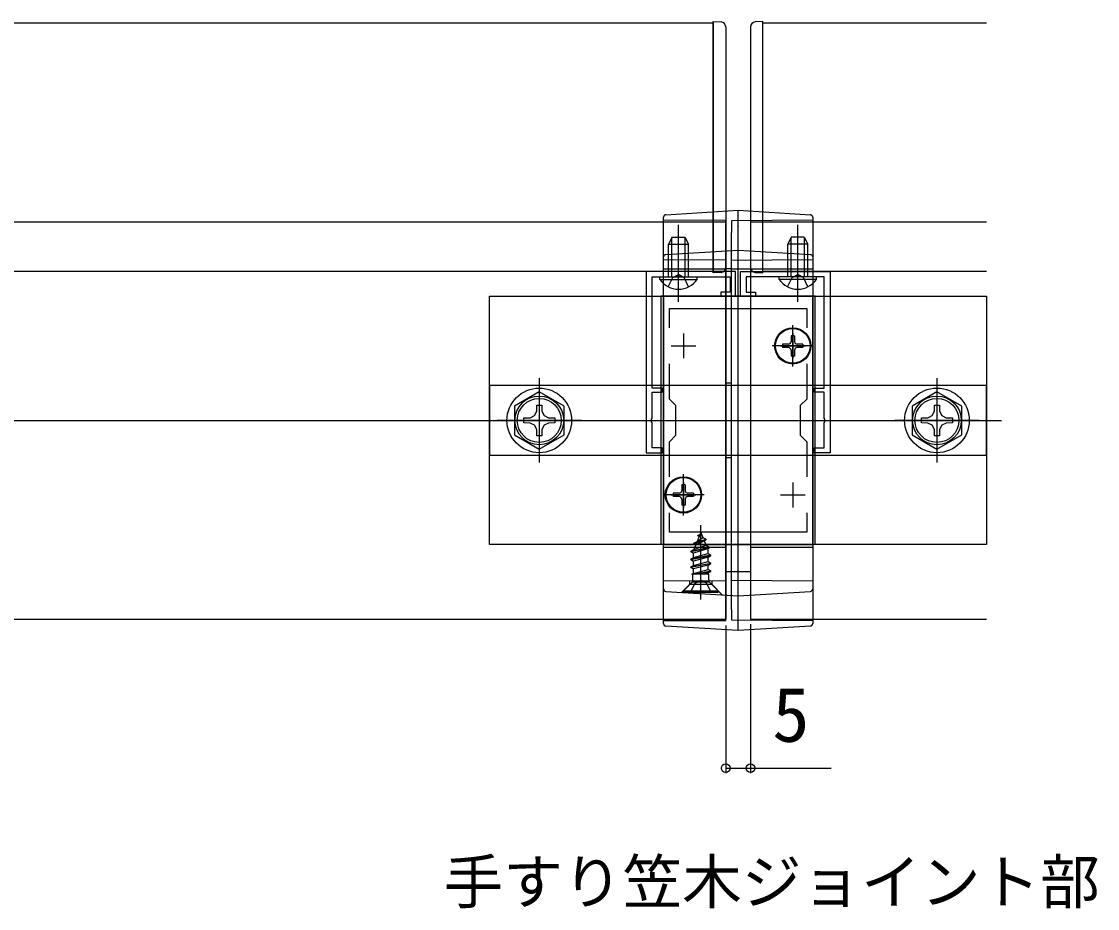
# Model space of a CAD drawing. Units: millimetres, scale not verified. Extents: x -875 to 875, y -1307 to 1299.
# Drawn here: x 335.8 to 552.3, y 407.5 to 586.1 of the extents above; entities that cross this region are included whole.
import ezdxf
from ezdxf.enums import TextEntityAlignment as Align

# ---------------------------------------------------------------- set-up
doc = ezdxf.new("R2010")
doc.units = ezdxf.units.MM
doc.header["$LTSCALE"] = 4
for name, color, linetype in [('0-2_USER1', 3, 'Continuous'), ('0-3_YKK_11', 7, 'Continuous'), ('0-4_YKK_12', 2, 'Continuous'), ('0-5_YKK_13', 4, 'Continuous'), ('0-6_YKK_D', 6, 'Continuous'), ('0-8_YSS_K', 3, 'Continuous')]:
    doc.layers.add(name, color=color, linetype=linetype)
doc.styles.add('ＭＳ ゴシック', font='')
doc.styles.get('ＭＳ ゴシック').set_extended_font_data('MS Gothic')

msp = doc.modelspace()

# ---------------------------------------------------------------- linework, layer by layer
at = {"layer": '0-3_YKK_11'}
for p, q in [((469, 523.253), (469, 518.253)), ((491, 523.253), (491, 518.253)), ((466.5, 520.753), (471.5, 520.753)), ((488.5, 520.753), (493.5, 520.753)), ((469, 493.253), (469, 488.253)), ((491, 493.253), (491, 488.253)), ((466.5, 490.753), (471.5, 490.753)), ((488.5, 490.753), (493.5, 490.753))]:
    msp.add_line(p, q, dxfattribs=at)
for points in [[(461.5, 535.753), (461.5, 499.253), (464.7, 499.253), (464.7, 500.253), (462.7, 500.253), (462.7, 505.295), (462.58, 505.478), (462.58, 506.028), (462.7, 506.211), (462.7, 511.453), (464.7, 511.453), (464.7, 512.253), (462.7, 512.253), (462.7, 534.653), (467.542, 534.653), (467.725, 534.773), (468.275, 534.773), (468.458, 534.653), (478.4, 534.653), (478.4, 531.553), (476.5, 531.553), (476.5, 530.753), (479.5, 530.753), (479.5, 535.753)], [(498.5, 535.753), (498.5, 499.253), (495.3, 499.253), (495.3, 500.253), (497.3, 500.253), (497.3, 505.295), (497.42, 505.478), (497.42, 506.028), (497.3, 506.211), (497.3, 511.453), (495.3, 511.453), (495.3, 512.253), (497.3, 512.253), (497.3, 534.653), (492.458, 534.653), (492.275, 534.773), (491.725, 534.773), (491.542, 534.653), (481.6, 534.653), (481.6, 531.553), (483.5, 531.553), (483.5, 530.753), (480.5, 530.753), (480.5, 535.753)], [(465, 530.753), (465, 480.753), (495, 480.753), (495, 530.753)]]:
    msp.add_lwpolyline(points, close=True, dxfattribs=at)
for points in [[(466.2, 524.386), (466.2, 528.253), (493.8, 528.253), (493.8, 524.386)], [(466.2, 494.386), (466.2, 501.453), (467.5, 502.753), (467.5, 508.753), (466.2, 510.053), (466.2, 517.12)], [(493.8, 517.12), (493.8, 510.053), (492.5, 508.753), (492.5, 502.753), (493.8, 501.453), (493.8, 494.386)], [(493.8, 487.12), (493.8, 483.253), (466.2, 483.253), (466.2, 487.12)]]:
    msp.add_lwpolyline(points, dxfattribs=at)
at = {"layer": '0-4_YKK_12'}
for p, q in [((477.5, 545.753), (477.5, 465.753)), ((482.5, 545.753), (482.5, 465.753)), ((480, 470.753), (480, 540.753))]:
    msp.add_line(p, q, dxfattribs=at)
for points in [[(0, 585.753), (475, 585.753), (475, 547.747)], [(475, 547.747), (475, 535.753), (39.011, 535.753), (0, 535.753), (0, 585.753)], [(530, 535.753), (485, 535.753), (485, 547.747), (485, 585.753), (530, 585.753)], [(125, 545.753), (465, 545.753), (477.5, 545.753)], [(482.5, 545.753), (495, 545.753), (530, 545.753)], [(125, 465.753), (465, 465.753), (477.5, 465.753)], [(482.5, 465.753), (495, 465.753), (530, 465.753)]]:
    msp.add_lwpolyline(points, dxfattribs=at)
at = {"layer": '0-5_YKK_13'}
for p, q in [((465.469, 547.164), (480, 548.053)), ((480, 548.053), (494.531, 547.164)), ((477.5, 546.01), (465, 546.053)), ((495, 546.053), (478.7, 545.911)), ((465, 467.382), (465, 543.831)), ((468, 529.653), (468, 545.153)), ((477.5, 467.589), (477.5, 543.676)), ((478.7, 467.687), (478.7, 543.578)), ((480, 544.759), (480, 544.715)), ((480, 466.446), (480, 544.715)), ((492, 529.653), (492, 545.153)), ((495, 543.831), (495, 467.382)), ((466.7, 542.653), (466, 541.253)), ((466.654, 534.653), (466.654, 542.562)), ((466.7, 542.653), (469.3, 542.653)), ((469.3, 542.653), (470, 541.253)), ((469.346, 534.653), (469.346, 542.562)), ((470, 534.653), (470, 541.253)), ((490.7, 542.653), (490, 541.253)), ((490, 534.653), (490, 541.253)), ((490.654, 534.653), (490.654, 542.562)), ((493.3, 542.653), (490.7, 542.653)), ((493.3, 542.653), (494, 541.253)), ((493.346, 534.653), (493.346, 542.562)), ((465.469, 539.164), (480, 540.053)), ((480, 540.053), (494.531, 539.164)), ((477.5, 538.01), (465, 538.053)), ((495, 538.053), (478.7, 537.911)), ((465, 536.253), (477.5, 536.253)), ((475, 535.453), (475, 536.052)), ((476.561, 535.549), (475, 535.453)), ((478.7, 536.253), (477.5, 536.253)), ((478.7, 536.253), (495, 536.253)), ((483.439, 535.549), (485, 535.453)), ((485, 535.453), (485, 536.052)), ((464.25, 534.144), (464.25, 534.653)), ((464.25, 534.653), (471.75, 534.653)), ((495.75, 534.653), (488.25, 534.653)), ((495.75, 534.144), (495.75, 534.653)), ((495.5, 530.753), (464.5, 530.753)), ((495.5, 480.753), (495.5, 530.753)), ((491, 516.603), (491, 524.903)), ((491.35, 522.803), (490.65, 522.803)), ((490.65, 522.803), (490.65, 521.603)), ((491.35, 522.803), (491.35, 521.603)), ((495.15, 520.753), (486.85, 520.753)), ((488.95, 521.103), (488.95, 520.403)), ((490.15, 521.103), (488.95, 521.103)), ((490.15, 520.403), (488.95, 520.403)), ((490.65, 519.903), (490.65, 518.703)), ((491.35, 519.903), (491.35, 518.703)), ((493.05, 521.103), (491.85, 521.103)), ((493.05, 520.403), (491.85, 520.403)), ((493.05, 521.103), (493.05, 520.403)), ((491.35, 518.703), (490.65, 518.703)), ((440, 514.253), (440, 497.253)), ((478.7, 513.253), (477.5, 513.253)), ((520, 514.253), (520, 497.253)), ((439.477, 507.607), (439.499, 508.853)), ((519.477, 507.607), (519.499, 508.853)), ((448.5, 505.753), (431.5, 505.753)), ((528.5, 505.753), (511.5, 505.753)), ((478.7, 498.253), (477.5, 498.253)), ((469, 486.603), (469, 494.903)), ((469.35, 492.803), (468.65, 492.803)), ((468.65, 492.803), (468.65, 491.603)), ((469.35, 492.803), (469.35, 491.603)), ((473.15, 490.753), (464.85, 490.753)), ((466.95, 491.103), (466.95, 490.403)), ((468.15, 491.103), (466.95, 491.103)), ((468.15, 490.403), (466.95, 490.403)), ((468.65, 489.903), (468.65, 488.703)), ((469.35, 489.903), (469.35, 488.703)), ((471.05, 491.103), (469.85, 491.103)), ((471.05, 490.403), (469.85, 490.403)), ((471.05, 491.103), (471.05, 490.403)), ((469.35, 488.703), (468.65, 488.703)), ((472.5, 483.203), (471.753, 481.4)), ((471.9, 482.613), (472.367, 482.883)), ((472.5, 469.703), (472.5, 484.698)), ((472.5, 483.203), (472.924, 482.18)), ((471.468, 480.711), (471.076, 479.766)), ((471.076, 479.766), (473.57, 480.621)), ((471.1, 480.923), (473.55, 481.718)), ((471.1, 481.023), (471.753, 481.4)), ((471.1, 480.923), (471.468, 480.711)), ((471.468, 480.711), (473.199, 481.516)), ((471.753, 481.4), (472.924, 482.18)), ((471.9, 482.513), (471.9, 482.613)), ((471.9, 482.513), (472.154, 482.367)), ((472.924, 482.18), (473.55, 481.818)), ((473.199, 481.516), (473.55, 481.718)), ((473.199, 481.516), (473.57, 480.621)), ((473.55, 481.718), (473.55, 481.818)), ((473.57, 480.621), (474.25, 480.228)), ((465, 480.253), (477.5, 480.253)), ((470.5, 479.433), (474.25, 480.228)), ((470.5, 479.333), (474.25, 480.128)), ((470.5, 479.433), (471.076, 479.766)), ((470.5, 479.333), (470.5, 479.433)), ((470.5, 479.333), (471.025, 479.03)), ((474.5, 478.638), (470.5, 477.843)), ((470.5, 477.743), (474.5, 478.538)), ((473.866, 479.906), (471.025, 479.03)), ((471.025, 478.146), (471.025, 479.03)), ((471.025, 478.146), (473.975, 478.941)), ((473.866, 479.906), (474.25, 480.128)), ((473.866, 479.906), (473.975, 479.642)), ((473.975, 478.941), (473.975, 479.642)), ((473.975, 478.941), (474.5, 478.638)), ((473.975, 478.235), (474.5, 478.538)), ((474.25, 480.128), (474.25, 480.228)), ((474.5, 478.538), (474.5, 478.638)), ((482.5, 480.253), (482.5, 475.253)), ((482.5, 480.253), (495, 480.253)), ((470.5, 477.843), (471.025, 478.146)), ((470.5, 477.743), (470.5, 477.843)), ((470.5, 477.743), (471.025, 477.44)), ((470.5, 476.253), (474.5, 477.048)), ((474.5, 476.948), (470.5, 476.153)), ((470.5, 476.253), (471.025, 476.556)), ((470.5, 476.153), (470.5, 476.253)), ((473.975, 478.235), (471.025, 477.44)), ((471.025, 476.556), (471.025, 477.44)), ((471.025, 476.556), (473.975, 477.351)), ((473.975, 476.645), (471.025, 475.85)), ((473.975, 477.351), (473.975, 478.235)), ((473.975, 477.351), (474.5, 477.048)), ((473.975, 476.645), (474.5, 476.948)), ((473.975, 475.761), (473.975, 476.645)), ((474.5, 476.948), (474.5, 477.048)), ((470.5, 476.153), (471.025, 475.85)), ((470.721, 474.791), (471.025, 474.966)), ((474.135, 474.791), (470.721, 474.791)), ((470.865, 473.65), (470.865, 474.791)), ((471.025, 474.966), (471.025, 475.85)), ((471.025, 474.966), (473.975, 475.761)), ((471.142, 474.791), (474.5, 475.458)), ((474.5, 475.358), (471.645, 474.791)), ((473.975, 475.055), (472.994, 474.791)), ((473.975, 475.761), (474.5, 475.458)), ((473.975, 475.055), (474.5, 475.358)), ((473.975, 474.791), (473.975, 475.055)), ((474.135, 473.65), (474.135, 474.791)), ((474.5, 475.358), (474.5, 475.458)), ((478.7, 475.253), (477.5, 475.253)), ((482.5, 475.253), (478.7, 475.253)), ((465, 473.453), (477.5, 473.497)), ((470.25, 472.703), (468.692, 471.145)), ((469, 471.453), (470.631, 473.084)), ((470.25, 473.472), (470.25, 472.703)), ((474.75, 472.703), (470.25, 472.703)), ((474.25, 473.203), (470.75, 473.203)), ((473.645, 473.018), (472.5, 473.627)), ((474.55, 471.203), (473.645, 473.018)), ((474.75, 472.703), (474.75, 473.487)), ((476.805, 470.649), (474.75, 472.703)), ((478.7, 473.595), (495, 473.453)), ((465.469, 471.342), (480, 470.453)), ((469, 471.203), (469, 471.453)), ((469, 471.453), (476, 471.453)), ((469, 471.203), (476, 471.203)), ((480, 470.453), (494.531, 471.342)), ((465, 465.453), (477.5, 465.497)), ((478.7, 465.595), (495, 465.453))]:
    msp.add_line(p, q, dxfattribs=at)
for points in [[(475, 585.454), (475, 586.053), (476.561, 585.958)], [(475, 536.052), (475, 547.747), (475, 585.454)], [(477.5, 584.96), (477.5, 547.9), (477.5, 536.547)], [(482.5, 584.96), (482.5, 547.9), (482.5, 536.547)], [(485, 585.454), (485, 586.053), (483.439, 585.958)], [(485, 536.052), (485, 547.747), (485, 585.454)], [(480, 544.715), (480, 545.063), (480, 545.406), (480, 545.743), (480, 546.07), (480, 546.38), (480, 546.673), (480, 546.946), (480, 547.193), (480, 547.413), (480, 547.604), (480, 547.763), (480, 547.888), (480, 547.98), (480, 548.035), (480, 548.053)], [(465, 543.831), (465, 544.126), (465, 544.417), (465, 544.703), (465, 544.981), (465, 545.244), (465, 545.493), (465, 545.725), (465, 545.935), (465, 546.121), (465, 546.284), (465, 546.419), (465, 546.525), (465, 546.603), (465, 546.65), (465, 546.665)], [(477.5, 543.676), (477.5, 544.007), (477.5, 544.331), (477.5, 544.643), (477.5, 544.934), (477.5, 545.201), (477.5, 545.437), (477.5, 545.637), (477.5, 545.797), (477.5, 545.914), (477.5, 545.985), (477.5, 546.01)], [(478.7, 545.911), (478.7, 545.887), (478.7, 545.816), (478.7, 545.699), (478.7, 545.54), (478.7, 545.34), (478.7, 545.104), (478.7, 544.837), (478.7, 544.546), (478.7, 544.235), (478.7, 543.91), (478.7, 543.578)], [(495, 546.665), (495, 546.65), (495, 546.603), (495, 546.525), (495, 546.419), (495, 546.284), (495, 546.121), (495, 545.935), (495, 545.725), (495, 545.493), (495, 545.244), (495, 544.981), (495, 544.703), (495, 544.417), (495, 544.126), (495, 543.831)], [(466, 534.653), (466, 541.253), (470, 541.253)], [(494, 534.653), (494, 541.253), (490, 541.253)], [(465.95, 532.644), (466.855, 534.5), (468, 535.108)], [(470.05, 532.644), (469.145, 534.5), (468, 535.108)], [(489.95, 532.644), (490.855, 534.5), (492, 535.108)], [(494.05, 532.644), (493.145, 534.5), (492, 535.108)], [(464.25, 534.144), (471.75, 534.144), (471.75, 534.653)], [(495.75, 534.144), (488.25, 534.144), (488.25, 534.653)], [(495.5, 480.753), (464.5, 480.753), (464.5, 530.753)], [(439.499, 508.853), (440.501, 508.853), (440.523, 507.607)], [(519.499, 508.853), (520.501, 508.853), (520.523, 507.607)], [(438.146, 506.276), (439.015, 506.738), (439.477, 507.607)], [(440.523, 507.607), (440.985, 506.738), (441.854, 506.276)], [(518.146, 506.276), (519.015, 506.738), (519.477, 507.607)], [(520.523, 507.607), (520.985, 506.738), (521.854, 506.276)], [(438.146, 505.23), (436.9, 505.252), (436.9, 506.255), (438.146, 506.276)], [(439.477, 503.9), (439.015, 504.768), (438.146, 505.23)], [(441.854, 505.23), (440.985, 504.768), (440.523, 503.9)], [(441.854, 506.276), (443.1, 506.255), (443.1, 505.252), (441.854, 505.23)], [(518.146, 505.23), (516.9, 505.252), (516.9, 506.255), (518.146, 506.276)], [(519.477, 503.9), (519.015, 504.768), (518.146, 505.23)], [(521.854, 505.23), (520.985, 504.768), (520.523, 503.9)], [(521.854, 506.276), (523.1, 506.255), (523.1, 505.252), (521.854, 505.23)], [(440.523, 503.9), (440.501, 502.653), (439.499, 502.653), (439.477, 503.9)], [(520.523, 503.9), (520.501, 502.653), (519.499, 502.653), (519.477, 503.9)], [(471.1, 480.923), (471.1, 481.023), (473.55, 481.818)], [(470.45, 471.203), (471.355, 473.018), (472.5, 473.627)], [(476, 471.203), (476, 471.453), (474.369, 473.084)], [(477.5, 465.497), (477.5, 465.512), (477.5, 465.556), (477.5, 465.63), (477.5, 465.731), (477.5, 465.859), (477.5, 466.012), (477.5, 466.189), (477.5, 466.385), (477.5, 466.601), (477.5, 466.832), (477.5, 467.075), (477.5, 467.328), (477.5, 467.589)], [(478.7, 467.687), (478.7, 467.428), (478.7, 467.176), (478.7, 466.932), (478.7, 466.701), (478.7, 466.487), (478.7, 466.289), (478.7, 466.112), (478.7, 465.959), (478.7, 465.831), (478.7, 465.729), (478.7, 465.655), (478.7, 465.611), (478.7, 465.595)], [(465, 464.841), (465, 464.855), (465, 464.895), (465, 464.962), (465, 465.056), (465, 465.173), (465, 465.315), (465, 465.48), (465, 465.666), (465, 465.87), (465, 466.092), (465, 466.33), (465, 466.579), (465, 466.838), (465, 467.107), (465, 467.382)], [(480, 463.453), (480, 463.469), (480, 463.517), (480, 463.596), (480, 463.706), (480, 463.845), (480, 464.011), (480, 464.206), (480, 464.425), (480, 464.665), (480, 464.926), (480, 465.207), (480, 465.5), (480, 465.805), (480, 466.121), (480, 466.446)], [(495, 467.382), (495, 467.107), (495, 466.838), (495, 466.579), (495, 466.33), (495, 466.092), (495, 465.87), (495, 465.666), (495, 465.48), (495, 465.315), (495, 465.173), (495, 465.056), (495, 464.962), (495, 464.895), (495, 464.855), (495, 464.841)], [(494.531, 464.342), (480, 463.453), (465.469, 464.342)]]:
    msp.add_lwpolyline(points, dxfattribs=at)
for points in [[(530, 530.753), (530, 480.753), (430, 480.753), (430, 530.753)], [(430, 498.753), (530, 498.753), (530, 512.753), (430, 512.753)], [(445, 508.64), (440, 511.527), (435, 508.64), (435, 502.866), (440, 499.98), (445, 502.866)], [(525, 508.64), (520, 511.527), (515, 508.64), (515, 502.866), (520, 499.98), (525, 502.866)]]:
    msp.add_lwpolyline(points, close=True, dxfattribs=at)
for centre, radius in [((491, 520.753), 3.65), ((491, 520.753), 3.5), ((440, 505.753), 6.5), ((520, 505.753), 6.5), ((440, 505.753), 4.907), ((440, 505.753), 4.432), ((520, 505.753), 4.907), ((520, 505.753), 4.432), ((469, 490.753), 3.65), ((469, 490.753), 3.5)]:
    msp.add_circle(centre, radius, dxfattribs=at)
for centre, radius, start, end in [((476.5, 584.96), 1, 0, 86.5), ((483.5, 584.96), 1, 93.5, 180), ((465.5, 546.665), 0.5, 93.5, 180), ((494.5, 546.665), 0.5, 0, 86.5), ((465.5, 538.665), 0.5, 93.5, 180), ((494.5, 538.665), 0.5, 0, 86.5), ((476.5, 536.547), 1, 273.5, 0), ((483.5, 536.547), 1, 180, 266.5), ((468, 536.68), 4.527, 214.06671, 325.93329), ((492, 536.68), 4.527, 214.06671, 325.93329), ((490.15, 521.603), 0.5, 270, 0), ((490.15, 519.903), 0.5, 0, 90), ((491.85, 521.603), 0.5, 180, 270), ((491.85, 519.903), 0.5, 90, 180), ((468.15, 491.603), 0.5, 270, 0), ((469.85, 491.603), 0.5, 180, 270), ((468.15, 489.903), 0.5, 0, 90), ((469.85, 489.903), 0.5, 90, 180), ((470.065, 473.65), 0.8, 315, 0), ((474.935, 473.65), 0.8, 180, 225), ((465.5, 471.841), 0.5, 180, 266.5), ((494.5, 471.841), 0.5, 273.5, 0), ((465.5, 464.841), 0.5, 180, 266.5), ((494.5, 464.841), 0.5, 273.5, 0)]:
    msp.add_arc(centre, radius, start, end, dxfattribs=at)
at = {"layer": '0-6_YKK_D'}
for p, q in [((477.5, 464.497), (477.5, 434.753)), ((482.5, 464.753), (482.5, 434.753))]:
    msp.add_line(p, q, dxfattribs=at)
msp.add_lwpolyline([(477.5, 435.753), (482.5, 435.753), (498.693, 435.753)], dxfattribs=at)
for centre in [(477.5, 435.753), (482.5, 435.753)]:
    msp.add_circle(centre, 0.875, dxfattribs=at)
at = {"layer": '0-8_YSS_K'}
msp.add_line((80, 505.753), (533, 505.753), dxfattribs=at)

# ---------------------------------------------------------------- texts
at = {"layer": '0-2_USER1', "style": 'ＭＳ ゴシック'}
msp.add_text('手すり笠木ジョイント部', height=8.798, dxfattribs=at).set_placement((420.749, 405.834), align=Align.BOTTOM_LEFT)
at = {"layer": '0-6_YKK_D', "style": 'ＭＳ ゴシック'}
msp.add_text('5', height=11, dxfattribs=at).set_placement((486.892, 437.753), align=Align.BOTTOM_LEFT)

doc.saveas('drawing.dxf')
